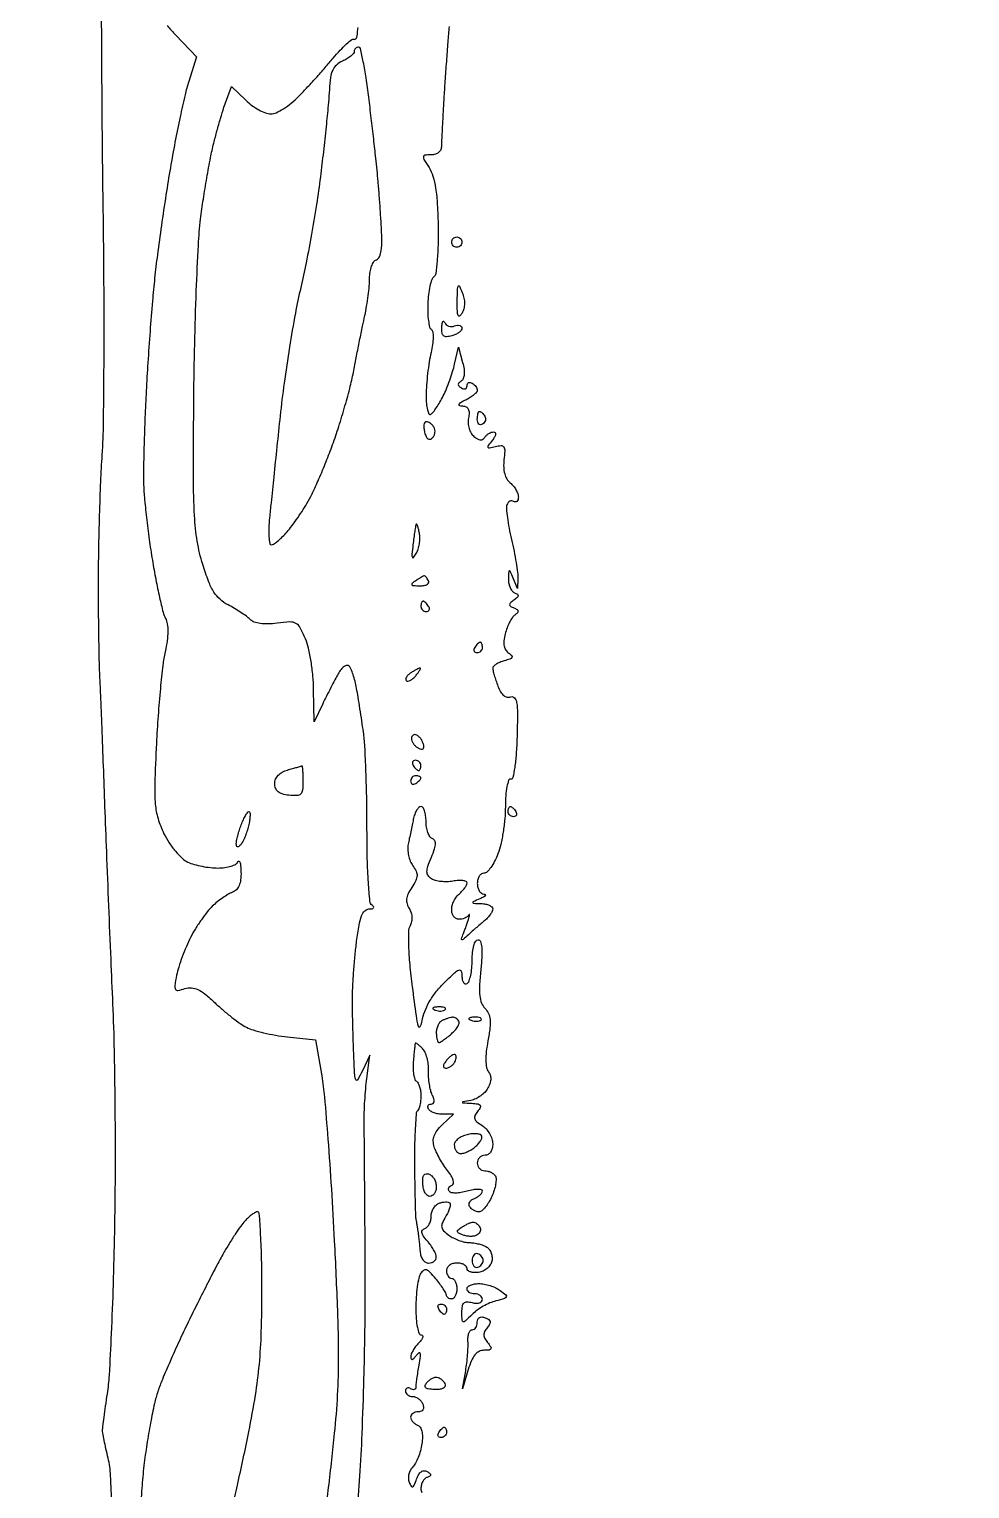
# Model space of a CAD drawing. Extents: x 0 to 102, y 0 to 135.
# Drawn here: x 66.55 to 82.06, y 43.06 to 67.13 of the extents above; entities that cross this region are included whole.
import ezdxf

# ---------------------------------------------------------------- set-up
doc = ezdxf.new("R2010")
doc.units = 0
doc.header["$MEASUREMENT"] = 0

msp = doc.modelspace()

# ---------------------------------------------------------------- linework, layer by layer
for points in [[(30.835569, 68.0607, 0.000004), (30.856286, 64.932268, 0.000002), (30.883525, 60.825814, 0.000002), (30.912326, 56.488502, 0.000002), (30.938318, 52.5789, -0.000116)], [(31.042661, 24.1956, 0.000001), (31.037549, 23.023692, 0.000001), (31.032419, 21.846099, 0.000001), (31.02793, 20.814404, 0.000005)], [(67.929798, 42.294706, 0.002332), (67.891645, 43.278357, 0.048899), (67.850346, 43.569, -0.005118), (67.814981, 43.72097, -0.0064), (67.785419, 43.862721, -0.005246), (67.763429, 43.982002, -0.048516), (67.759506, 44.0343, -0.026085), (67.763636, 44.089807, -0.001866), (67.783706, 44.243156, -0.00262), (67.809296, 44.425913, -0.001975), (67.839264, 44.6265, 0.023837), (67.87196, 44.937977, 0.002959), (67.906712, 45.618699, 0.003486), (67.937583, 46.428201, 0.002879), (67.959502, 47.2914, 0.003985), (67.970501, 48.234811, 0.002875), (67.96833, 49.287167, 0.002904), (67.954701, 50.28768, 0.006297), (67.930085, 51.0561, -0.000692), (67.898304, 51.790744, -0.000398), (67.861946, 52.675926, -0.000398), (67.826841, 53.565128, -0.000665), (67.7989, 54.3132, 0.0004), (67.77439, 54.978919, 0.000458), (67.749878, 55.614982, 0.000412), (67.728147, 56.154485, 0.002628), (67.715454, 56.4282, -0.007391), (67.70618, 56.680028, -0.001838), (67.698612, 57.09231, -0.001879), (67.693458, 57.564219, -0.001885), (67.691858, 58.0356, -0.004345), (67.696439, 58.540728, -0.002952), (67.710044, 59.115572, -0.002975), (67.729758, 59.670384, -0.005963), (67.753162, 60.1083, 0.013157), (67.774342, 60.651031, 0.002179), (67.783063, 61.697458, 0.002392), (67.782069, 62.928554, 0.002114), (67.769473, 64.2114, -0.001568), (67.75328, 65.695701, -0.000803), (67.741795, 67.557859, -0.000798)], [(68.822798, 67.192255, 0.019913), (68.967808, 67.030369), (69.310813, 66.676839), (69.180373, 66.268969, 0.019823), (69.118976, 66.047028, 0.005051), (69.037449, 65.682697, 0.00514), (68.952777, 65.264484, 0.005188), (68.876994, 64.8459, 0.00403), (68.804494, 64.398555, 0.002812), (68.72962, 63.892828, 0.002837), (68.663298, 63.407042, 0.005882), (68.618147, 63.027, 0.005345), (68.581359, 62.644138, 0.002516), (68.541607, 62.148746, 0.002492), (68.505162, 61.62938, 0.003508), (68.478218, 61.1658, 0.002908), (68.458351, 60.726806, 0.002804), (68.443319, 60.282259, 0.002772), (68.434445, 59.890529, 0.010228), (68.435274, 59.643, 0.016489), (68.448544, 59.409561, 0.005924), (68.482318, 59.078295, 0.005869), (68.527934, 58.715815, 0.006923), (68.579864, 58.374, 0.006287), (68.637005, 58.054892, 0.007898), (68.698319, 57.760827, 0.006492), (68.756661, 57.516439, 0.060156), (68.795634, 57.415204, -0.084666), (68.825851, 57.323635, -0.039871), (68.834603, 57.198991, -0.032755), (68.823074, 57.04573, -0.01941), (68.790357, 56.865304, 0.025498), (68.753032, 56.644173, 0.005505), (68.712273, 56.258223, 0.005731), (68.675084, 55.809818, 0.005448), (68.647467, 55.353051, 0.004245), (68.619927, 54.681748, 0.028969), (68.628343, 54.35062, 0.053386), (68.673783, 54.11435, 0.038561), (68.771807, 53.864411, 0.03231), (68.856361, 53.71516, 0.029705), (68.961644, 53.573585, 0.03099), (69.070931, 53.458781, 0.080304), (69.165729, 53.395611, 0.038581), (69.268217, 53.358153, 0.020058), (69.40077, 53.326673, 0.019823), (69.540232, 53.305107, 0.028453), (69.665031, 53.298, 0.034613), (69.777283, 53.30578, 0.043458), (69.878896, 53.329064, 0.049403), (69.956898, 53.363045, 0.171065), (69.992771, 53.40375, -0.37538), (70.009208, 53.41208, -0.266561), (70.024869, 53.396889, -0.049176), (70.036746, 53.332122, -0.01476), (70.042121, 53.231895, -0.034163), (70.036453, 53.103869, -0.072077), (70.011289, 53.007907, -0.095196), (69.966092, 52.940429, -0.107056), (69.90075, 52.897851, 0.043238), (69.831176, 52.864189, 0.01742), (69.742337, 52.807009, 0.017084), (69.650415, 52.738442, 0.020745), (69.569372, 52.667856, 0.035908), (69.486811, 52.577616, 0.015113), (69.388685, 52.445541, 0.014862), (69.291881, 52.297475, 0.018744), (69.211708, 52.154757, 0.017295), (69.140799, 52.004041, 0.012517), (69.071929, 51.831683, 0.01267), (69.014698, 51.664469, 0.026764), (68.980677, 51.531736, 0.010753), (68.949629, 51.357042, 0.175539), (68.96087, 51.299571, 0.312757), (69.00256, 51.28076, 0.031251), (69.114554, 51.308743, -0.091758), (69.224014, 51.322422, -0.095301), (69.329549, 51.295621, -0.062427), (69.450204, 51.2194, -0.018613), (69.613514, 51.074617, 0.013607), (69.746941, 50.95392, 0.011875), (69.892826, 50.834887, 0.012024), (70.029882, 50.733568, 0.034317), (70.13131, 50.672225, 0.046488), (70.242951, 50.627322, 0.014877), (70.415979, 50.581338, 0.014701), (70.61271, 50.541336, 0.015913), (70.806331, 50.514173), (71.271941, 50.4639), (71.372949, 49.8717, -0.019985), (71.41835, 49.521636, -0.003131), (71.475886, 48.827898, -0.003477), (71.53294, 48.008678, -0.003026), (71.581532, 47.149932, -0.00311), (71.632058, 46.008895, -0.009502), (71.646802, 45.234104, -0.013026), (71.6305, 44.607921, -0.01266), (71.581604, 43.977432, -0.002137), (71.534477, 43.53862, -0.001898), (71.481771, 43.082564, -0.001905), (71.431224, 42.672554, -0.005858)], [(71.958978, 42.629949, -0.002899), (72.00149, 43.2729, 0.007933), (72.040363, 43.966869, 0.003502), (72.070753, 44.885059, 0.003465), (72.089406, 45.858944, 0.004654), (72.091976, 46.7415, 0.000129), (72.086637, 47.543842, 0.000171), (72.081335, 48.274875, 0.000122), (72.07653, 48.887817, 0.001676), (72.073986, 49.1103, -0.012471), (72.075579, 49.26723, -0.00665), (72.084969, 49.461126, -0.006615), (72.099823, 49.659021, -0.010237), (72.118403, 49.8294), (72.167826, 50.2101), (72.045784, 49.9563, -0.015792), (71.96679, 49.804493, -0.604959), (71.936489, 49.805363, -0.101614), (71.918158, 49.876723, -0.002029), (71.901295, 50.2524, -0.00271), (71.892858, 50.490791, -0.00205), (71.886086, 50.752597, -0.002072), (71.881754, 50.998532, -0.00481), (71.881043, 51.183, -0.012071), (71.886522, 51.36612, -0.005365), (71.90216, 51.60719, -0.005307), (71.924175, 51.862168, -0.007144), (71.949847, 52.09245, -0.011702), (71.989099, 52.354439, -0.048748), (72.031567, 52.508164, -0.097224), (72.084323, 52.592164, -0.204459), (72.153577, 52.622495, 0.038476), (72.203544, 52.626821, 0.183013), (72.227928, 52.640955, 0.328631), (72.228913, 52.661263, 0.08907), (72.205253, 52.685945, -0.215234), (72.168954, 52.749651, -0.006537), (72.143801, 53.060138, -0.011156), (72.126063, 53.450111, -0.005964), (72.120653, 53.9325, 0.004541), (72.1166, 54.416968, 0.004774), (72.103739, 54.893239, 0.00458), (72.08496, 55.303831, 0.02129), (72.061885, 55.5399, 0.002218), (72.035176, 55.72351, 0.001659), (72.004174, 55.925623, 0.001676), (71.973703, 56.115804, 0.003829), (71.949139, 56.259, 0.016903), (71.923677, 56.377677, 0.019164), (71.891122, 56.489427, 0.018724), (71.856532, 56.581533, 0.092582), (71.826242, 56.627633, 0.247552), (71.790832, 56.639347, 0.111675), (71.744209, 56.620275, 0.071957), (71.692743, 56.571907, 0.04074), (71.644953, 56.500733, 0.0061), (71.592145, 56.403533, 0.002638), (71.524106, 56.272904, 0.00261), (71.453172, 56.133158, 0.00346), (71.390164, 56.0052), (71.246896, 55.7091), (71.240048, 56.240567, 0.019995), (71.228099, 56.466369, 0.016544), (71.197841, 56.705357, 0.016861), (71.155394, 56.922846, 0.042354), (71.105981, 57.076514, 0.022519), (71.019575, 57.259667, 0.145724), (70.948885, 57.331806, 0.140397), (70.848947, 57.354908, 0.020385), (70.638911, 57.335409, -0.025362), (70.486878, 57.32282, -0.042676), (70.359102, 57.329649, -0.052933), (70.258768, 57.354678, -0.109223), (70.190943, 57.397942, 0.037427), (70.13235, 57.448364, 0.012778), (70.040374, 57.512676, 0.012622), (69.934841, 57.578753, 0.01423), (69.830189, 57.636703, -0.063383), (69.696371, 57.72901, -0.069953), (69.595, 57.849197, -0.049404), (69.507145, 58.025514, -0.015704), (69.411325, 58.303324, -0.034568), (69.321114, 58.685809, -0.027201), (69.27516, 59.109163, -0.013591), (69.258183, 59.748296, -0.002013), (69.264185, 61.0389, -0.003543), (69.278341, 61.936852, -0.003771), (69.305069, 62.816029, -0.00359), (69.3392, 63.572057, -0.017408), (69.376563, 63.9999, -0.006944), (69.421284, 64.327168, -0.005434), (69.478601, 64.681073, -0.005497), (69.539159, 65.009345, -0.01337), (69.59292, 65.249586, -0.004835), (69.646248, 65.452864, -0.00451), (69.70471, 65.659866, -0.004496), (69.759959, 65.842829, -0.015268), (69.800668, 65.960608), (69.885352, 66.183345), (70.119755, 65.958772, 0.034003), (70.222619, 65.872832, 0.032472), (70.337725, 65.800168, 0.034169), (70.447802, 65.749702, 0.090636), (70.532616, 65.7342, 0.107715), (70.620201, 65.75329, 0.032019), (70.741552, 65.81852, 0.030495), (70.872132, 65.911389, 0.028686), (70.993287, 66.021247, 0.006836), (71.122092, 66.155892, 0.003686), (71.27727, 66.325092, 0.00367), (71.432875, 66.499852, 0.005763), (71.563737, 66.652528, -0.012928), (71.678063, 66.782105, -0.020655), (71.782928, 66.885987, -0.015814), (71.871567, 66.961831, -0.317494), (71.905159, 66.963892, 0.27145), (71.925872, 66.963406, 0.140875), (71.944763, 66.982343, 0.07678), (71.95884, 67.020781, 0.037212), (71.965299, 67.072861, -0.02137), (71.973366, 67.160552, -0.002381)], [(73.475525, 67.175344, 0.00275), (73.453738, 66.918119, 0.00145), (73.429369, 66.598514, 0.001443), (73.406313, 66.271157, 0.002226), (73.388457, 65.988, 0.001026), (73.374109, 65.734208, 0.001247), (73.361748, 65.496395, 0.001048), (73.352267, 65.296265, 0.008711), (73.34974, 65.20545, -0.096588), (73.337149, 65.144275, -0.11716), (73.302792, 65.097036, -0.107094), (73.248094, 65.067483, -0.070611), (73.17705, 65.0574, 0.02687), (73.076061, 65.051969, 0.338758), (73.050126, 65.027285, 0.177363), (73.059223, 64.981039, 0.008683), (73.143773, 64.846978, -0.073958), (73.208433, 64.706875, -0.033072), (73.252572, 64.508209, -0.024278), (73.280658, 64.239022, -0.009894), (73.293774, 63.871039, -0.010145), (73.292433, 63.569823, -0.015697), (73.277838, 63.310085, -0.011134), (73.254764, 63.100765, -0.207562), (73.2213, 63.045111, 0.158744), (73.187584, 62.99943, 0.025227), (73.157453, 62.890775, 0.025816), (73.134282, 62.754532, 0.020039), (73.122747, 62.604545, 0.01822), (73.122709, 62.455657, 0.025335), (73.134272, 62.322847, 0.023687), (73.153925, 62.217755, 0.198805), (73.181576, 62.179408, -0.228396), (73.205436, 62.14203, -0.033169), (73.210327, 62.049346, -0.031853), (73.20116, 61.930938, -0.02172), (73.176397, 61.798163, 0.018213), (73.146349, 61.643094, 0.010336), (73.120745, 61.453593, 0.01031), (73.102811, 61.261347, 0.016716), (73.096418, 61.097357, 0.019611), (73.101103, 60.958309, 0.041799), (73.11785, 60.852144, 0.07098), (73.14299, 60.789515, 0.423066), (73.173643, 60.781789, 0.087545), (73.211961, 60.815958, 0.017448), (73.266429, 60.890187, 0.017967), (73.32443, 60.982245, 0.015888), (73.378234, 61.08203, 0.018957), (73.430783, 61.198191, 0.011179), (73.485092, 61.340504, 0.011176), (73.533047, 61.485282, 0.018749), (73.565986, 61.609098), (73.62839, 61.8849), (73.697224, 61.634504, -0.028892), (73.720757, 61.52437, -0.056332), (73.724362, 61.434729, -0.077572), (73.708985, 61.368211, -0.160149), (73.674997, 61.327829, 0.05836), (73.638201, 61.298667, 0.204419), (73.627197, 61.271178, 0.197096), (73.639282, 61.243502, 0.054127), (73.677568, 61.213682, 0.077755), (73.713367, 61.198615, 0.155459), (73.743696, 61.200598, 0.185647), (73.763797, 61.218982, 0.116231), (73.7712, 61.2504, -0.101261), (73.77775, 61.282409, -0.177706), (73.796051, 61.301842, -0.167455), (73.823499, 61.305481, -0.088621), (73.8558, 61.2927, -0.051601), (73.888162, 61.267755, -0.048248), (73.915549, 61.236186, -0.05174), (73.934279, 61.203073, -0.10321), (73.9404, 61.173735, -0.183885), (73.928371, 61.142132, -0.037289), (73.884485, 61.099676, -0.034775), (73.822932, 61.055288, -0.026475), (73.75005, 61.015254, 0.013036), (73.664022, 60.970964, 0.14178), (73.636671, 60.943733, 0.488334), (73.644407, 60.925568, 0.054466), (73.696018, 60.917726, -0.101685), (73.755123, 60.90297, -0.168173), (73.791289, 60.867153, -0.120873), (73.8046, 60.806616, -0.041208), (73.794965, 60.716505, 0.062595), (73.789606, 60.632686, 0.056666), (73.804676, 60.547144, 0.059368), (73.837292, 60.471312, 0.088552), (73.883765, 60.416297, 0.041586), (73.943215, 60.374782, 0.11001), (73.992381, 60.359177, 0.158452), (74.032436, 60.36839, 0.119778), (74.064761, 60.400292, -0.065092), (74.092403, 60.434225, -0.051932), (74.129908, 60.462942, -0.053434), (74.171083, 60.482473, -0.084235), (74.209552, 60.489, -0.224067), (74.235033, 60.476977, -0.221441), (74.242126, 60.449572, -0.094751), (74.224673, 60.40478, -0.031616), (74.183409, 60.347429, 0.010604), (74.117516, 60.263519, 0.299688), (74.115878, 60.237198, 0.324676), (74.139021, 60.226787, 0.011667), (74.239174, 60.250077, -0.052558), (74.331704, 60.263759, -0.268438), (74.375977, 60.240555, -0.154472), (74.392401, 60.178069, -0.016683), (74.379888, 60.027395, 0.039099), (74.375281, 59.906421, 0.056538), (74.391578, 59.800778, 0.065534), (74.427934, 59.714036, 0.0878), (74.482964, 59.649088, -0.047566), (74.534326, 59.59748, -0.041314), (74.577768, 59.534707, -0.043413), (74.607567, 59.47075, -0.087533), (74.6172, 59.416148, -0.065521), (74.611536, 59.373112, -0.13784), (74.594471, 59.344362, -0.191272), (74.569197, 59.334173, -0.140614), (74.539826, 59.342434, 0.124496), (74.507673, 59.352587, 0.129776), (74.475107, 59.345987, 0.114823), (74.447116, 59.323039, 0.083614), (74.428159, 59.287376, 0.102016), (74.420468, 59.22274, 0.011844), (74.436353, 59.077038, 0.013841), (74.464464, 58.902804, 0.010895), (74.504211, 58.715799, -0.008092), (74.546114, 58.523949, -0.008653), (74.580784, 58.335078, -0.008297), (74.605052, 58.171908, -0.039615), (74.609932, 58.0779), (74.605308, 57.9087), (74.5326, 58.0779, 0.003199), (74.482925, 58.19149, 0.345187), (74.46903, 58.198855, 0.350372), (74.458747, 58.187117, 0.00324), (74.453946, 58.0638, 0.054313), (74.459534, 57.990508, 0.05779), (74.480811, 57.92174, 0.064773), (74.513702, 57.867471, 0.128472), (74.55375, 57.837591, -0.052352), (74.600942, 57.812415, -0.269597), (74.613314, 57.786765, -0.194236), (74.598392, 57.756716, -0.028764), (74.544177, 57.713882, 0.022669), (74.484282, 57.667732, 0.220728), (74.471155, 57.639446, 0.27142), (74.485473, 57.615012, 0.032603), (74.544177, 57.586982, -0.043326), (74.595227, 57.561249, -0.223321), (74.612066, 57.53543, -0.230363), (74.602684, 57.506578, -0.045879), (74.560457, 57.470143, 0.0901), (74.518227, 57.426668, 0.02953), (74.472749, 57.349425, 0.028323), (74.431392, 57.255924, 0.028485), (74.400957, 57.158522, 0.033233), (74.380417, 57.045303, 0.072745), (74.383249, 56.95743, 0.097525), (74.409188, 56.890925, 0.108437), (74.4577, 56.842117, -0.054799), (74.507163, 56.801962, -0.33685), (74.511141, 56.771438, -0.178085), (74.478722, 56.744238, -0.019534), (74.38455, 56.714431, 0.031768), (74.311668, 56.689386, 0.043323), (74.250115, 56.657254, 0.050288), (74.206998, 56.623222, 0.203261), (74.1942, 56.59304, 0.060983), (74.199069, 56.553267, 0.009872), (74.219397, 56.477878, 0.010768), (74.247136, 56.389659, 0.009284), (74.279976, 56.298207, 0.038992), (74.324904, 56.203086, 0.088122), (74.375739, 56.142117, 0.127399), (74.431447, 56.115442, 0.140807), (74.490837, 56.1206, -0.309849), (74.552158, 56.105948, -0.145625), (74.589041, 56.028831, -0.041185), (74.602537, 55.848185, -0.005292), (74.595411, 55.459563, -0.01013), (74.581481, 55.176541, -0.020166), (74.556905, 54.953542, -0.016965), (74.526245, 54.788816, -0.398456), (74.4903, 54.764513, 0.369195), (74.456629, 54.74417, 0.032374), (74.429446, 54.639987, 0.029822), (74.410165, 54.493513, 0.016507), (74.403266, 54.3132, -0.0215), (74.393548, 54.111832, -0.016093), (74.366206, 53.89139, -0.016342), (74.326911, 53.685141, -0.035397), (74.280521, 53.53065, -0.028318), (74.226406, 53.409176, -0.038024), (74.163267, 53.306592, -0.0421), (74.100543, 53.233897, -0.196147), (74.050305, 53.2134, 0.151847), (74.00839, 53.20037, 0.098303), (73.972685, 53.163697, 0.081167), (73.948598, 53.108893, 0.06311), (73.9404, 53.0442, 0.060238), (73.948277, 52.979057, 0.075778), (73.971464, 52.922956, 0.091309), (74.00579, 52.884235, 0.152978), (74.04615, 52.869054, -0.160542), (74.069498, 52.859876, -0.410092), (74.071133, 52.843497, -0.099298), (74.041607, 52.818926, -0.022562), (73.9827, 52.7904, 0.003751), (73.87148, 52.741615, 0.368608), (73.864622, 52.727185, 0.326773), (73.877888, 52.716535, 0.003386), (74.00385, 52.711746, -0.040672), (74.076727, 52.703511, -0.059017), (74.138285, 52.683675, -0.076505), (74.180194, 52.656077, -0.212033), (74.1942, 52.624535, -0.112722), (74.18536, 52.585824, -0.037421), (74.156061, 52.535099, -0.035041), (74.11405, 52.481925, -0.033342), (74.064364, 52.434185, 0.003106), (74.004554, 52.383297, 0.001672), (73.931431, 52.319867, 0.001665), (73.857332, 52.254719, 0.002617), (73.794148, 52.1982, -0.004668), (73.707231, 52.121092, -0.247303), (73.686241, 52.116145, -0.441534), (73.678783, 52.13027, -0.007946), (73.712484, 52.21935, 0.006646), (73.737047, 52.283771, 0.005055), (73.762305, 52.354974, 0.005112), (73.784635, 52.422236, 0.011913), (73.799634, 52.47315, 0.012187), (73.808851, 52.511092, 0.095053), (73.809293, 52.529197, 0.625132), (73.803715, 52.530851, 0.058002), (73.792584, 52.51545, -0.115703), (73.770358, 52.491122, -0.053132), (73.732318, 52.470638, -0.048623), (73.685727, 52.456704, -0.048401), (73.63725, 52.452, -0.131584), (73.591545, 52.46424, -0.100607), (73.552606, 52.49866, -0.088119), (73.526412, 52.550148, -0.07384), (73.5174, 52.610841, -0.067559), (73.526703, 52.679377, -0.044533), (73.554677, 52.75396, -0.044279), (73.595725, 52.82301, -0.063393), (73.6443, 52.875, 0.03072), (73.692866, 52.920621, 0.033614), (73.733923, 52.970568, 0.035772), (73.762713, 53.017598, 0.120021), (73.7712, 53.052444, 0.303297), (73.754715, 53.07712, 0.066633), (73.702859, 53.090904, 0.04836), (73.627729, 53.093166, 0.028522), (73.53855, 53.08209, -0.037242), (73.440723, 53.071666, -0.033849), (73.339211, 53.075318, -0.035534), (73.248753, 53.091282, -0.085169), (73.18665, 53.118691, -0.088832), (73.130061, 53.172775, -0.155839), (73.10978, 53.233642, -0.086129), (73.123752, 53.32056, -0.01537), (73.182216, 53.474964, 0.016322), (73.234477, 53.613782, 0.071127), (73.250627, 53.699892, 0.150122), (73.23668, 53.753478, 0.175879), (73.195716, 53.785928, -0.171189), (73.156793, 53.816189, -0.056126), (73.124162, 53.882262, -0.048253), (73.101865, 53.969527, -0.038451), (73.0944, 54.06645, 0.031917), (73.08836, 54.160974, 0.049244), (73.070022, 54.240717, 0.063321), (73.043295, 54.295918, 0.253588), (73.011412, 54.3132, 0.202035), (72.976458, 54.298475, 0.058309), (72.939902, 54.251072, 0.048517), (72.907411, 54.182672, 0.035463), (72.884512, 54.1017, 0.000215), (72.864761, 54.006366, 0.000133), (72.841608, 53.894218, 0.000133), (72.818785, 53.783368, 0.000239), (72.800121, 53.692379, 0.060879), (72.7931, 53.605051, 0.041671), (72.805484, 53.506238, 0.041851), (72.833923, 53.411496, 0.064113), (72.875218, 53.336499, -0.04458), (72.931006, 53.243908, -0.125725), (72.946124, 53.170472, -0.106524), (72.925157, 53.09145, -0.027116), (72.858229, 52.976121, 0.033693), (72.799252, 52.871344, 0.081562), (72.77456, 52.786293, 0.09987), (72.78072, 52.708769, 0.070084), (72.816391, 52.628528, -0.060709), (72.848838, 52.55906, -0.065973), (72.862474, 52.485771, -0.068202), (72.856399, 52.413603, -0.072632), (72.83108, 52.347384, 0.123126), (72.804068, 52.247922, 0.013783), (72.805816, 52.011569, 0.014743), (72.825459, 51.70719, 0.008205), (72.866393, 51.337707, 0.002693), (72.929905, 50.859837, 0.036864), (72.966616, 50.68862, 0.668603), (72.998177, 50.685223, 0.083622), (73.030268, 50.778167, -0.050877), (73.072234, 50.931426, -0.038283), (73.147578, 51.089222, -0.035542), (73.252925, 51.245528, -0.030333), (73.384697, 51.394337, -0.006243), (73.562739, 51.567987, -0.092307), (73.635606, 51.615346, -0.428344), (73.672753, 51.598884, -0.086272), (73.6866, 51.519227, 0.047018), (73.692647, 51.455062, 0.102372), (73.711451, 51.409571, 0.18002), (73.739215, 51.389809, 0.206858), (73.7712, 51.3945, 0.17067), (73.804008, 51.435143, 0.031293), (73.830949, 51.529365, 0.030444), (73.849603, 51.648705, 0.023552), (73.8558, 51.780193, -0.025055), (73.862455, 51.912922, -0.04552), (73.883081, 52.019492, -0.061203), (73.913856, 52.091396, -0.267128), (73.952452, 52.1136, -0.315626), (73.99346, 52.084849, -0.065238), (74.013584, 51.993825, -0.036957), (74.015619, 51.842088, -0.010919), (73.996498, 51.610297, 0.0129), (73.976625, 51.357153, 0.041474), (73.981751, 51.188337, 0.06482), (74.011069, 51.069929, 0.103675), (74.067844, 50.983041, -0.090726), (74.124807, 50.900568, -0.083808), (74.150911, 50.800942, -0.05333), (74.14849, 50.662772, -0.015153), (74.11541, 50.450214, 0.017535), (74.08826, 50.270115, 0.032121), (74.080793, 50.121904, 0.039405), (74.091349, 50.008292, 0.131069), (74.122483, 49.940777, -0.093313), (74.152732, 49.88627, -0.08669), (74.162133, 49.823035, -0.072936), (74.149738, 49.751241, -0.043733), (74.115656, 49.671516, -0.066969), (74.067104, 49.604241, -0.045142), (73.995922, 49.541595, -0.045044), (73.914406, 49.492571, -0.065394), (73.834835, 49.466129, 0.000974), (73.699545, 49.439806, 0.418279), (73.69484, 49.432693, 0.337499), (73.702168, 49.426371, 0.000875), (73.845009, 49.417921, -0.020624), (73.950118, 49.407526, -0.200634), (73.987762, 49.385173, -0.300459), (73.989753, 49.349138, -0.041065), (73.944328, 49.284233, 0.062158), (73.90154, 49.217267, 0.190844), (73.897989, 49.164547, 0.145018), (73.932297, 49.114175, 0.03166), (74.018569, 49.052383, -0.068904), (74.085759, 48.996266, -0.052281), (74.142608, 48.918769, -0.053097), (74.181246, 48.832789, -0.079227), (74.1942, 48.75155, -0.057181), (74.185358, 48.674488, -0.089638), (74.159009, 48.613408, -0.111919), (74.118166, 48.574448, -0.135548), (74.0673, 48.5604, 0.099038), (74.01887, 48.550712, 0.097945), (73.977677, 48.523123, 0.097945), (73.950088, 48.48193, 0.099038), (73.9404, 48.4335, 0.095012), (73.949688, 48.385062, 0.096907), (73.97621, 48.343877, 0.098834), (74.01579, 48.316306, 0.103216), (74.062307, 48.3066, -0.063189), (74.112907, 48.30018, -0.051561), (74.164122, 48.281168, -0.053375), (74.208283, 48.253164, -0.086576), (74.237723, 48.220022, -0.146007), (74.251158, 48.170239, -0.035833), (74.242769, 48.084903, -0.033661), (74.218497, 47.984379, -0.028132), (74.179764, 47.881622, -0.031331), (74.129656, 47.785223, -0.039878), (74.071296, 47.703773, -0.044465), (74.013497, 47.646538, -0.17465), (73.967041, 47.6298, -0.073511), (73.924406, 47.636102, -0.053062), (73.880062, 47.654827, -0.053176), (73.840763, 47.6824, -0.074928), (73.813131, 47.714998, -0.148943), (73.803523, 47.751428, -0.123594), (73.814795, 47.790077, -0.099723), (73.846113, 47.825177, -0.069381), (73.892738, 47.850949, 0.042796), (73.943344, 47.875516, 0.050288), (73.986148, 47.907251, 0.057668), (74.015584, 47.941009, 0.151623), (74.025, 47.971346, 0.349806), (74.007617, 47.993151, 0.059054), (73.950781, 47.999246, 0.042914), (73.869231, 47.991316, 0.024153), (73.772341, 47.968527, -0.028745), (73.672372, 47.945981, -0.039997), (73.580985, 47.938249, -0.045401), (73.509167, 47.944461, -0.213193), (73.475714, 47.967207, -0.119479), (73.466085, 47.996681, -0.129029), (73.471451, 48.026381, -0.117034), (73.49147, 48.051734, -0.087135), (73.522943, 48.068748, 0.274777), (73.54724, 48.09686, 0.117961), (73.544233, 48.148274, 0.064933), (73.511541, 48.220905, 0.027635), (73.450508, 48.308624, -0.021515), (73.383639, 48.402266, -0.016179), (73.318043, 48.51053, -0.016434), (73.262909, 48.616557, -0.035807), (73.229345, 48.701807, -0.072252), (73.214142, 48.796474, -0.09148), (73.228887, 48.883692, -0.078348), (73.276581, 48.969703, -0.039544), (73.36056, 49.061357), (73.549305, 49.2372), (73.369145, 49.2372, -0.042916), (73.29635, 49.24346, -0.044403), (73.226549, 49.262051, -0.048542), (73.16952, 49.289323, -0.119096), (73.1367, 49.3218, -0.086162), (73.123732, 49.354111, -0.165017), (73.126965, 49.381549, -0.179623), (73.145774, 49.399822, -0.104247), (73.176984, 49.4064, 0.160425), (73.210254, 49.417357, 0.20119), (73.226731, 49.445005, 0.111266), (73.222979, 49.491079, 0.036981), (73.197901, 49.55445, -0.052571), (73.171055, 49.62899, -0.022143), (73.150252, 49.733564, -0.021615), (73.137714, 49.848273, -0.02632), (73.136308, 49.9563, 0.040289), (73.131993, 50.061671, 0.036735), (73.110927, 50.168385, 0.038746), (73.077537, 50.26107, 0.089417), (73.035783, 50.321893, 0.015422), (72.992693, 50.362848, 0.028638), (72.954959, 50.392859, 0.033427), (72.926003, 50.410525, 0.459554), (72.915926, 50.406493, 0.053789), (72.91147, 50.38668, 0.00178), (72.902566, 50.306201, 0.003372), (72.893025, 50.210996, 0.002339), (72.88347, 50.103258, 0.026327), (72.880073, 49.994183, 0.034313), (72.889058, 49.894732, 0.036634), (72.907579, 49.816318, 0.179917), (72.935045, 49.781016, -0.13517), (72.963809, 49.750047, -0.044076), (72.987841, 49.691866, -0.040189), (73.004285, 49.619445, -0.03575), (73.0098, 49.542407, -0.026407), (73.005691, 49.464656, -0.028908), (72.993402, 49.390122, -0.030094), (72.975531, 49.328292, -0.111421), (72.953977, 49.294177, 0.179226), (72.931849, 49.246019, 0.004935), (72.916364, 49.012282, 0.009582), (72.906002, 48.733288, 0.006358), (72.904322, 48.412927, 0.00177), (72.907873, 48.090531, 0.002546), (72.913481, 47.805118, 0.001347), (72.92011, 47.563546, 0.040209), (72.926839, 47.5029, -0.004586), (72.934426, 47.461606, -0.001922), (72.943917, 47.405874, -0.001901), (72.953614, 47.346178, -0.00247), (72.962022, 47.2914, -0.00753), (72.970265, 47.229457, -0.003159), (72.979576, 47.145862, -0.003125), (72.988412, 47.056317, -0.004057), (72.995329, 46.97415, 0.062401), (73.01028, 46.900592, 0.078573), (73.042455, 46.839087, 0.093129), (73.086673, 46.7982, 0.141061), (73.1367, 46.7838, 0.07654), (73.185181, 46.791265, 0.089584), (73.226323, 46.812907, 0.100757), (73.253827, 46.8451, 0.127224), (73.2636, 46.882889, 0.098358), (73.253813, 46.932159, 0.028871), (73.22011, 47.001947, 0.027782), (73.172213, 47.077808, 0.026602), (73.11555, 47.149049, -0.023397), (73.049353, 47.23119, -0.107194), (73.024639, 47.286834, -0.22542), (73.034085, 47.325596, -0.138845), (73.07325, 47.35311, 0.121008), (73.113707, 47.379462, 0.067584), (73.147936, 47.427646, 0.061134), (73.17112, 47.489131, 0.059687), (73.179, 47.554905, -0.072688), (73.188755, 47.621652, -0.064002), (73.217349, 47.686015, -0.066864), (73.259632, 47.738364, -0.09817), (73.309549, 47.769807, -0.038232), (73.36279, 47.785693, -0.04545), (73.414824, 47.792111, -0.051463), (73.458416, 47.789013, -0.154105), (73.48461, 47.77539, -0.228703), (73.494688, 47.746508, -0.043361), (73.483262, 47.690316, -0.038506), (73.457012, 47.621467, -0.026865), (73.417512, 47.548286, 0.031781), (73.362119, 47.443203, 0.149282), (73.35369, 47.376237, 0.156015), (73.384243, 47.31765, 0.035666), (73.47012, 47.243948, 0.042306), (73.545741, 47.19723, 0.030031), (73.637265, 47.157583, 0.030482), (73.729926, 47.130154, 0.054909), (73.80852, 47.120905, -0.03477), (73.883564, 47.115118, -0.025877), (73.965044, 47.098754, -0.026387), (74.040615, 47.075152, -0.052393), (74.096774, 47.047317, -0.09901), (74.138137, 47.007828, -0.066076), (74.168427, 46.949536, -0.063022), (74.183589, 46.882173, -0.071115), (74.18051, 46.815963, -0.100198), (74.154745, 46.75296, -0.070208), (74.103571, 46.69556, -0.066907), (74.035599, 46.652098, -0.073521), (73.960686, 46.629866, -0.045211), (73.888129, 46.626137, -0.071147), (73.826861, 46.637353, -0.099639), (73.785872, 46.660917, -0.215871), (73.7712, 46.693316, 0.180647), (73.758301, 46.727852, 0.091463), (73.721497, 46.75722, 0.071429), (73.66674, 46.777113, 0.051508), (73.602, 46.7838, 0.072314), (73.536908, 46.774336, 0.08892), (73.48215, 46.746787, 0.10214), (73.445761, 46.705609, 0.130775), (73.4328, 46.6569, 0.064853), (73.439119, 46.608386, 0.082425), (73.457651, 46.567277, 0.098894), (73.485137, 46.539777, 0.148195), (73.5174, 46.53, -0.191087), (73.549707, 46.517185, -0.088204), (73.577149, 46.480297, -0.068025), (73.595766, 46.425554, -0.048028), (73.602, 46.3608, -0.048028), (73.595766, 46.296046, -0.068025), (73.577149, 46.241302, -0.088204), (73.549707, 46.204415, -0.191087), (73.5174, 46.1916, -0.072875), (73.484861, 46.196368, -0.08442), (73.456824, 46.210238, -0.095707), (73.437547, 46.230844, -0.129958), (73.429985, 46.25505, 0.118319), (73.419677, 46.290916, 0.014784), (73.377395, 46.360662, 0.016738), (73.321078, 46.441581, 0.013155), (73.254907, 46.525482, 0.017451), (73.159523, 46.63228, 0.120633), (73.100713, 46.669709, 0.248192), (73.053049, 46.662023, 0.090315), (73.005217, 46.610082, 0.089326), (72.97508, 46.535904, 0.017417), (72.950154, 46.393181, 0.017993), (72.932676, 46.222565, 0.015798), (72.926495, 46.04355, 0.017257), (72.932124, 45.865474, 0.033114), (72.950968, 45.723883, 0.039125), (72.979051, 45.625001, 0.313686), (73.015843, 45.5994, -0.262054), (73.037608, 45.587151, -0.216722), (73.040807, 45.560348, -0.08714), (73.018449, 45.517599, -0.032428), (72.973543, 45.466457, 0.034137), (72.922764, 45.408227, 0.033503), (72.880033, 45.343277, 0.035421), (72.850548, 45.281313, 0.096877), (72.841895, 45.233807, 0.118522), (72.849523, 45.203802, 0.357716), (72.867609, 45.19618, 0.138416), (72.896055, 45.214145, 0.028331), (72.933618, 45.261, -0.060015), (72.973791, 45.305085, -0.555995), (72.993838, 45.298818, -0.098482), (72.996916, 45.244537, -0.007924), (72.974623, 45.102375, 0.004234), (72.9557, 44.987265, 0.004926), (72.939718, 44.877511, 0.004397), (72.927935, 44.784458, 0.0293), (72.9252, 44.737832, -0.129474), (72.918399, 44.712008, -0.189654), (72.900349, 44.697385, -0.145551), (72.872975, 44.69692, -0.070488), (72.8406, 44.7111, 0.082592), (72.808274, 44.724341, 0.161196), (72.780851, 44.721709, 0.182303), (72.762623, 44.703821, 0.108972), (72.756, 44.673793, 0.130616), (72.76508, 44.639626, 0.100652), (72.790618, 44.610518, 0.088446), (72.82882, 44.59094, 0.074425), (72.873849, 44.5842, -0.096313), (72.92254, 44.574733, -0.06686), (72.971384, 44.546923, -0.064359), (73.01297, 44.505812, -0.074185), (73.040394, 44.4573, -0.075244), (73.05182, 44.405274, -0.151899), (73.042124, 44.364863, -0.166113), (73.012157, 44.339385, -0.094119), (72.964845, 44.3304, 0.068489), (72.917356, 44.323864, 0.084885), (72.877097, 44.304769, 0.099838), (72.850177, 44.276419, 0.141051), (72.8406, 44.243145, 0.111875), (72.848883, 44.206588, 0.066082), (72.873433, 44.168922, 0.060971), (72.909635, 44.135905, 0.062886), (72.952371, 44.112999, -0.155545), (72.997591, 44.076803, -0.090059), (73.025444, 44.012279, -0.063259), (73.034838, 43.92008, -0.030238), (73.024678, 43.801218, -0.030421), (73.001401, 43.690131, -0.027447), (72.964197, 43.578705, -0.028481), (72.919621, 43.482547, -0.073726), (72.874201, 43.421316, 0.077571), (72.835704, 43.368578, 0.061764), (72.811358, 43.302368, 0.062687), (72.804167, 43.233323, 0.086459), (72.816155, 43.172276, 0.03147), (72.847382, 43.104067, 0.384157), (72.87223, 43.095137, 0.197061), (72.89821, 43.120719, 0.012416), (72.938745, 43.222459, -0.045818), (72.974554, 43.297374, -0.101528), (73.017043, 43.343924, -0.148829), (73.063323, 43.359938, -0.148888), (73.110668, 43.347446, -0.028074), (73.158796, 43.313829, -0.22824), (73.170309, 43.290366, -0.281701), (73.158161, 43.270182, -0.039539), (73.111383, 43.250361, 0.118818), (73.072531, 43.226096, 0.069219), (73.03964, 43.181714, 0.062926), (73.017377, 43.124967, 0.062125), (73.0098, 43.064217, 0.102405), (73.022532, 43.002703, 0.075798)], [(69.892461, 42.736696, 0.002943), (69.982227, 43.121223, 0.003001), (70.079609, 43.561976, 0.003027), (70.171411, 44.002629, 0.009917), (70.2808, 44.605449, 0.017005), (70.344827, 45.112268, 0.015742), (70.377128, 45.648377, 0.007174), (70.3872, 46.350279, 0.005237), (70.382061, 46.840898, 0.008716), (70.3662, 47.253941, 0.003023), (70.344591, 47.602818, 0.394461), (70.315712, 47.6298, 0.129739), (70.27935, 47.620203, 0.028441), (70.224537, 47.584842, 0.027792), (70.163989, 47.535338, 0.023575), (70.105716, 47.476751, 0.028818), (70.038371, 47.39312, 0.008628), (69.945526, 47.258297, 0.00862), (69.846337, 47.103063, 0.009236), (69.754887, 46.948001, 0.00766), (69.648487, 46.752805, 0.002439), (69.495951, 46.459001, 0.002434), (69.329171, 46.129959, 0.002711), (69.171556, 45.8109, 0.005267), (69.02005, 45.491471, 0.004907), (68.871614, 45.161331, 0.004895), (68.745465, 44.865379, 0.016563), (68.671469, 44.6688, 0.027304), (68.615054, 44.466764, 0.008059), (68.550679, 44.15176, 0.008064), (68.489619, 43.794635, 0.008598), (68.441529, 43.443263, 0.012595), (68.406551, 43.070802, 0.009437), (68.386135, 42.65929, 0.009582)]]:
    msp.add_lwpolyline(points, format="xyb")
for points in [[(71.980914, 66.834, 0.099192), (71.953851, 66.828578, 0.097981), (71.930831, 66.813138, 0.097908), (71.915413, 66.790084, 0.098885), (71.91, 66.76298, -0.183088), (71.897431, 66.729805, -0.040017), (71.852656, 66.686694, -0.03668), (71.789527, 66.642274, -0.028082), (71.714786, 66.603014, 0.074018), (71.616504, 66.539282, 0.104999), (71.554598, 66.455875, 0.073316), (71.518624, 66.332128, 0.021207), (71.499874, 66.133509, -0.01018), (71.484768, 65.924294, -0.002307), (71.450274, 65.569983, -0.002388), (71.406641, 65.161596, -0.002318), (71.358688, 64.749525, -0.008157), (71.297021, 64.301559, -0.005219), (71.211485, 63.783239, -0.005244), (71.117028, 63.277032, -0.009754), (71.028172, 62.869106, 0.012817), (70.938671, 62.445769, 0.005769), (70.841915, 61.886064, 0.005707), (70.753243, 61.292225, 0.007746), (70.687636, 60.754106, 0.000306), (70.634143, 60.247564, 0.000322), (70.582157, 59.749295, 0.000308), (70.53784, 59.319284, 0.001446), (70.513226, 59.07195, 0.014812), (70.501854, 58.901655, 0.024834), (70.503661, 58.758269, 0.02243), (70.515328, 58.649766, 0.370373), (70.540914, 58.6278, 0.144978), (70.578271, 58.638865, 0.023231), (70.640784, 58.683715, 0.024041), (70.711406, 58.745266, 0.019026), (70.781768, 58.81815, 0.018935), (70.859627, 58.912125, 0.008674), (70.95429, 59.040155, 0.008576), (71.049413, 59.17855, 0.011713), (71.129985, 59.30661, 0.024488), (71.214753, 59.465838, 0.007405), (71.327816, 59.71537, 0.007399), (71.446465, 59.9993, 0.007987), (71.553556, 60.27951, 0.010476), (71.655176, 60.57801, 0.007375), (71.757416, 60.917614, 0.007446), (71.845634, 61.245559, 0.015477), (71.902641, 61.5042, -0.001804), (71.948028, 61.740711, -0.001417), (71.998878, 61.996764, -0.001433), (72.047515, 62.234573, -0.003529), (72.084956, 62.408813, 0.013103), (72.115154, 62.563732, 0.009753), (72.14064, 62.736083, 0.009873), (72.158302, 62.899664, 0.021956), (72.1638, 63.024818, -0.039942), (72.172054, 63.127973, -0.048197), (72.196655, 63.221963, -0.055365), (72.232691, 63.294163, -0.159029), (72.275647, 63.32903, 0.204827), (72.326176, 63.378073, 0.063752), (72.354886, 63.482241, 0.038467), (72.365547, 63.646784, 0.011598), (72.356673, 63.897425, 0.002607), (72.342042, 64.126442, 0.001911), (72.323514, 64.380372, 0.00193), (72.304125, 64.620668, 0.004284), (72.287073, 64.8036, 0.002266), (72.265742, 65.003988, 0.000647), (72.230829, 65.314769, 0.000651), (72.190513, 65.66543, 0.000691), (72.15006, 66.00915, 0.007946), (72.107292, 66.325388, 0.012987), (72.059853, 66.5917, 0.006614), (72.012265, 66.809109, 0.348705)], [(73.602, 63.7038, -0.099038), (73.634287, 63.697341, -0.097945), (73.661749, 63.678949, -0.097945), (73.680141, 63.651487, -0.099038), (73.6866, 63.6192, -0.099038), (73.680141, 63.586913, -0.097945), (73.661749, 63.559451, -0.097945), (73.634287, 63.541059, -0.099038), (73.602, 63.5346, -0.099038), (73.569713, 63.541059, -0.097945), (73.542251, 63.559451, -0.097945), (73.523859, 63.586913, -0.099038), (73.5174, 63.6192, -0.099038), (73.523859, 63.651487, -0.097945), (73.542251, 63.678949, -0.097945), (73.569713, 63.697341, -0.099038)], [(73.691994, 62.786895, -0.044223), (73.719857, 62.694458, -0.053204), (73.728739, 62.60417, -0.057782), (73.718365, 62.520725, -0.072426), (73.689204, 62.448495, -0.08977), (73.650992, 62.403801, -0.506083), (73.625308, 62.410432, -0.089081), (73.611411, 62.477789, -0.008502), (73.609935, 62.6463, -0.003692), (73.613075, 62.847195, -0.127002), (73.62588, 62.892466, -0.60257), (73.646158, 62.891611, -0.015726)], [(73.402645, 62.291503, 0.117756), (73.427639, 62.256551, 0.098459), (73.467334, 62.233862, 0.090662), (73.515679, 62.226942, 0.08212), (73.565166, 62.237104, -0.060243), (73.611647, 62.248778, -0.106115), (73.650929, 62.245403, -0.150114), (73.676726, 62.227936, -0.171049), (73.6866, 62.199918, -0.167833), (73.674404, 62.164609, -0.064564), (73.636898, 62.127748, -0.054461), (73.582144, 62.095005, -0.043617), (73.5174, 62.071887, -0.049047), (73.433463, 62.058534, -0.193457), (73.384789, 62.074797, -0.183935), (73.359425, 62.120965, -0.043815), (73.354879, 62.21007, -0.021112), (73.359979, 62.274647, -0.102723), (73.371665, 62.309243, -0.447443), (73.386626, 62.312258, -0.136294)], [(73.097327, 60.6582, 0.26492), (73.073547, 60.644649, 0.097147), (73.060125, 60.606855, 0.064051), (73.059018, 60.550398, 0.036884), (73.071349, 60.483409, 0.038927), (73.096093, 60.412008, 0.13539), (73.126535, 60.374405, 0.231639), (73.161479, 60.368556, 0.12464), (73.199878, 60.391438, 0.084332), (73.227243, 60.430003, 0.075473), (73.241672, 60.476946, 0.077535), (73.241326, 60.524849, 0.098213), (73.225856, 60.566229, 0.051065), (73.198797, 60.60141, 0.048047), (73.164653, 60.631183, 0.0516), (73.128912, 60.651552, 0.104094)], [(73.977707, 60.8274, -0.145859), (73.995338, 60.822145, -0.040575), (74.018353, 60.804266, -0.037297), (74.042312, 60.778788, -0.031646), (74.063687, 60.748646, -0.108373), (74.075667, 60.714527, -0.099685), (74.072806, 60.677416, -0.095498), (74.055506, 60.643025, -0.090427), (74.02638, 60.616753, -0.136093), (73.993728, 60.607256, -0.190788), (73.965657, 60.617967, -0.140899), (73.946712, 60.648917, -0.067432), (73.9404, 60.695507, -0.026751), (73.943106, 60.746046, -0.042195), (73.951359, 60.788656, -0.051652), (73.963314, 60.818687, -0.279105)], [(72.984586, 58.820583, 0.012212), (72.969418, 58.889886, 0.02817), (72.953857, 58.940874, 0.059134), (72.940482, 58.96716, 0.601459), (72.931011, 58.9662, 0.055041), (72.922734, 58.937069, 0.003504), (72.908589, 58.849346, 0.005106), (72.893501, 58.7443, 0.003774), (72.878875, 58.6278, 0.006116), (72.862329, 58.47097, 0.111819), (72.868786, 58.42152, 0.586184), (72.888781, 58.418338, 0.034193), (72.93245, 58.482183, 0.059174), (72.963717, 58.553475, 0.035576), (72.984263, 58.643662, 0.035208), (72.99203, 58.737615, 0.050828)], [(73.068257, 58.118905, 0.108483), (73.057561, 58.115641, 0.003766), (73.019569, 58.093899, 0.006873), (72.974995, 58.067116, 0.004732), (72.9252, 58.0356, 0.025105), (72.864545, 57.991936, 0.418214), (72.862203, 57.969597, 0.210879), (72.890528, 57.955303, 0.011265), (72.993643, 57.952295, 0.040942), (73.065681, 57.957723, 0.092833), (73.116953, 57.975986, 0.175006), (73.139973, 58.003484, 0.229941), (73.1367, 58.0356, 0.013548), (73.115494, 58.067921, 0.020005), (73.095027, 58.094968, 0.015841), (73.077039, 58.1155, 0.228789)], [(73.047107, 57.6972, 0.210953), (73.032841, 57.690901, 0.081139), (73.020759, 57.672349, 0.061769), (73.012536, 57.644989, 0.042167), (73.0098, 57.6126, 0.105053), (73.016658, 57.58032, 0.099167), (73.036118, 57.552851, 0.09642), (73.065193, 57.53444, 0.093332), (73.099393, 57.528, 0.108972), (73.129421, 57.534623, 0.182303), (73.147309, 57.552851, 0.161196), (73.149941, 57.580274, 0.082592), (73.1367, 57.6126, 0.029505), (73.113943, 57.644983, 0.035638), (73.088814, 57.672349, 0.038439), (73.064935, 57.691655, 0.151918)], [(73.987693, 57.0204, 0.151918), (73.969865, 57.014855, 0.038439), (73.945986, 56.995549, 0.035638), (73.920857, 56.968183, 0.029505), (73.8981, 56.9358, 0.082592), (73.884859, 56.903474, 0.161196), (73.887491, 56.876051, 0.182303), (73.905379, 56.857823, 0.108972), (73.935407, 56.8512, 0.093332), (73.969607, 56.85764, 0.09642), (73.998682, 56.876051, 0.099167), (74.018142, 56.90352, 0.105053), (74.025, 56.9358, 0.042167), (74.022264, 56.968189, 0.061769), (74.014041, 56.995549, 0.081139), (74.001959, 57.014101, 0.210953)], [(72.999009, 56.596105, 0.097989), (72.980351, 56.591609, 0.01054), (72.940199, 56.57207, 0.012634), (72.893011, 56.546339, 0.009856), (72.84305, 56.516104, 0.044429), (72.79895, 56.48239, 0.073916), (72.769535, 56.446142, 0.108439), (72.758715, 56.413285, 0.225585), (72.767544, 56.388456, 0.234162), (72.794284, 56.379435, 0.085026), (72.833547, 56.391766, 0.06172), (72.878945, 56.422641, 0.039407), (72.923503, 56.468456, 0.013159), (72.962365, 56.517872, 0.026491), (72.989826, 56.559142, 0.036148), (73.004398, 56.588413, 0.546793)], [(72.909099, 55.4976, 0.136183), (72.88034, 55.489619, 0.144673), (72.8606, 55.468089, 0.118903), (72.853388, 55.435531, 0.075908), (72.859988, 55.397137, 0.068669), (72.880203, 55.35622, 0.047422), (72.913166, 55.316343, 0.047417), (72.953057, 55.283387, 0.068602), (72.993995, 55.263168, 0.108271), (73.03142, 55.259184, 0.257062), (73.05359, 55.274774, 0.161356), (73.058339, 55.309809, 0.045328), (73.043106, 55.363631, 0.049992), (73.017314, 55.414875, 0.054888), (72.982535, 55.458247, 0.062067), (72.944481, 55.487859, 0.13514)], [(71.04285, 54.981567, -0.494155), (71.051297, 54.976521, -0.007572), (71.057787, 54.911318, -0.013362), (71.062486, 54.829478, -0.007656), (71.064, 54.730581, -0.024843), (71.05663, 54.582353, -0.173213), (71.026065, 54.517826, -0.194761), (70.963688, 54.491403, -0.032648), (70.83135, 54.497931, -0.04201), (70.724025, 54.519522, -0.10232), (70.653025, 54.557068, -0.130069), (70.612816, 54.613183, -0.091016), (70.5987, 54.690086, -0.097569), (70.613136, 54.763361, -0.092053), (70.654421, 54.827399, -0.080735), (70.721301, 54.878608, -0.055315), (70.8102, 54.914303, 0.00104), (70.892769, 54.937456, 0.001496), (70.965785, 54.95833, 0.000787), (71.027557, 54.976295, 0.023707)], [(72.920207, 55.0746, 0.108972), (72.890179, 55.067977, 0.182303), (72.872291, 55.049749, 0.161196), (72.869659, 55.022326, 0.082592), (72.8829, 54.99, 0.029505), (72.905657, 54.957617, 0.035638), (72.930786, 54.930251, 0.038439), (72.954665, 54.910945, 0.151918), (72.972493, 54.9054, 0.210953), (72.986759, 54.911699, 0.081139), (72.998841, 54.930251, 0.061769), (73.007064, 54.957611, 0.042167), (73.0098, 54.99, 0.105053), (73.002942, 55.02228, 0.099167), (72.983482, 55.049749, 0.09642), (72.954407, 55.06816, 0.093332)], [(72.9252, 54.8208, 0.105053), (72.89292, 54.813942, 0.099167), (72.865451, 54.794482, 0.09642), (72.84704, 54.765407, 0.093332), (72.8406, 54.731207, 0.108972), (72.847223, 54.701179, 0.182303), (72.865451, 54.683291, 0.161196), (72.892874, 54.680659, 0.082592), (72.9252, 54.6939, 0.029505), (72.957583, 54.716657, 0.035638), (72.984949, 54.741786, 0.038439), (73.004255, 54.765665, 0.151918), (73.0098, 54.783493, 0.210953), (73.003501, 54.797759, 0.081139), (72.984949, 54.809841, 0.061769), (72.957589, 54.818064, 0.042167)], [(70.175218, 54.2286, -0.386004), (70.189971, 54.215216, -0.033812), (70.191602, 54.160259, -0.030727), (70.184116, 54.085168, -0.01767), (70.166389, 53.99595, -0.019885), (70.139981, 53.900988, -0.019645), (70.10602, 53.808032, -0.019953), (70.069909, 53.729185, -0.068258), (70.037877, 53.68293, -0.04601), (70.006809, 53.65474, -0.216833), (69.983876, 53.649663, -0.279462), (69.968968, 53.663669, -0.067993), (69.9642, 53.698573, -0.051305), (69.969439, 53.749492, -0.013171), (69.988436, 53.830127, -0.013271), (70.015123, 53.921468, -0.013131), (70.046706, 54.011593, -0.017328), (70.081659, 54.094734, -0.025515), (70.11849, 54.164854, -0.023288), (70.152888, 54.217215, -0.240216)], [(74.485307, 54.3132, -0.151918), (74.503135, 54.307655, -0.038439), (74.527014, 54.288349, -0.035638), (74.552143, 54.260983, -0.029505), (74.5749, 54.2286, -0.082592), (74.588141, 54.196274, -0.161196), (74.585509, 54.168851, -0.182303), (74.567621, 54.150623, -0.108972), (74.537593, 54.144, -0.093332), (74.503393, 54.15044, -0.09642), (74.474318, 54.168851, -0.099167), (74.454858, 54.19632, -0.105053), (74.448, 54.2286, -0.042167), (74.450736, 54.260989, -0.061769), (74.458959, 54.288349, -0.081139), (74.471041, 54.306901, -0.210953)], [(73.29885, 51.007121, 0.018894), (73.235711, 51.002126, 0.168741), (73.211028, 50.99017, 0.470617), (73.212487, 50.974752, 0.054073), (73.247737, 50.956009, 0.051402), (73.294003, 50.942808, 0.05415), (73.341172, 50.939642, 0.060344), (73.382229, 50.946339, 0.126455), (73.409887, 50.962687, 0.296942), (73.413797, 50.981203, 0.208169), (73.398354, 50.996824, 0.077125), (73.357747, 51.006191, 0.028489)], [(73.533557, 50.837921, 0.033606), (73.503991, 50.832512, 0.010953), (73.461208, 50.820669, 0.010861), (73.414125, 50.805397, 0.012035), (73.36935, 50.788571, 0.113869), (73.328884, 50.760271, 0.064373), (73.294664, 50.710803, 0.059088), (73.271477, 50.648933, 0.060204), (73.2636, 50.58375, 0.024068), (73.266593, 50.52161, 0.038353), (73.275742, 50.469232, 0.045013), (73.288941, 50.431865, 0.293322), (73.304933, 50.4216, 0.138701), (73.329188, 50.42846, 0.012393), (73.382838, 50.46331, 0.015401), (73.445568, 50.509207, 0.011411), (73.512099, 50.563591, 0.034945), (73.572448, 50.623049, 0.049207), (73.6166, 50.68429, 0.060127), (73.639901, 50.738465, 0.213053), (73.634973, 50.775091, 0.059602), (73.614195, 50.801176, 0.056169), (73.587462, 50.82222, 0.060433), (73.559092, 50.835366, 0.107151)], [(73.89105, 50.837921, 0.018894), (73.827911, 50.832926, 0.168741), (73.803228, 50.82097, 0.470617), (73.804687, 50.805552, 0.054073), (73.839937, 50.786809, 0.051402), (73.886203, 50.773608, 0.05415), (73.933372, 50.770442, 0.060344), (73.974429, 50.777139, 0.126455), (74.002088, 50.793487, 0.296942), (74.005997, 50.812003, 0.208169), (73.990554, 50.827624, 0.077125), (73.949947, 50.836991, 0.028489)], [(73.580227, 50.217773, 0.274667), (73.557777, 50.223488, 0.066988), (73.521448, 50.207239, 0.05004), (73.478311, 50.174146, 0.030935), (73.434497, 50.127544, 0.030483), (73.39461, 50.073043, 0.110288), (73.379913, 50.032921, 0.256649), (73.389281, 50.008839, 0.176123), (73.417448, 49.9986, 0.085443), (73.455985, 50.005234, 0.053409), (73.497368, 50.025105, 0.051744), (73.535177, 50.054314, 0.0641), (73.563179, 50.088829, 0.04739), (73.581648, 50.126214, 0.058241), (73.591189, 50.163925, 0.069134), (73.590976, 50.19635, 0.161573)], [(74.012687, 48.877758, 0.21689), (73.986428, 48.902713, 0.059837), (73.929381, 48.915066, 0.048872), (73.85438, 48.91477, 0.034415), (73.7712, 48.900455, 0.048821), (73.69029, 48.872126, 0.059022), (73.621828, 48.829939, 0.069641), (73.575209, 48.781043, 0.156897), (73.5597, 48.732836, 0.06808), (73.566027, 48.686584, 0.066939), (73.584551, 48.643443, 0.072528), (73.611961, 48.609828, 0.113218), (73.6443, 48.591464, 0.12621), (73.687503, 48.58974, 0.039426), (73.750134, 48.608431, 0.036565), (73.81951, 48.641255, 0.033158), (73.885787, 48.684802, 0.03695), (73.943635, 48.73569, 0.048466), (73.98778, 48.790436, 0.057291), (74.013256, 48.840927, 0.186239)], [(73.146038, 48.24901, -0.104893), (73.190998, 48.219847, -0.066651), (73.229066, 48.170106, -0.062593), (73.254823, 48.108345, -0.067625), (73.2636, 48.043749, -0.064211), (73.255705, 47.982525, -0.082003), (73.232536, 47.930661, -0.098749), (73.198178, 47.895975, -0.149568), (73.15785, 47.88366, -0.180662), (73.116554, 47.899111, -0.083986), (73.079694, 47.94398, -0.066625), (73.052619, 48.010398, -0.049172), (73.040288, 48.088921, -0.032921), (73.041054, 48.180985, -0.128102), (73.05931, 48.234465, -0.224123), (73.094408, 48.255794, -0.118428)], [(73.871957, 47.459305, -0.110161), (73.897876, 47.454124, -0.052374), (73.92754, 47.437085, -0.048319), (73.956134, 47.411875, -0.04956), (73.979087, 47.381846, -0.113563), (73.990742, 47.347532, -0.100284), (73.987016, 47.309881, -0.093967), (73.968417, 47.274667, -0.086192), (73.937729, 47.247449, -0.091304), (73.893013, 47.23003, -0.045978), (73.832541, 47.224116, -0.043579), (73.766916, 47.229478, -0.049488), (73.70607, 47.246154, -0.021887), (73.629975, 47.279243, -0.252439), (73.61162, 47.304828, -0.265833), (73.623364, 47.333247, -0.023843), (73.688971, 47.379256, -0.018442), (73.740936, 47.409496, -0.019446), (73.794091, 47.435256, -0.019496), (73.841441, 47.453806, -0.07822)], [(73.946745, 46.936785, 0.159683), (73.912188, 46.93696, 0.143818), (73.882515, 46.916776, 0.107546), (73.862539, 46.877793, 0.064908), (73.8558, 46.8261, 0.064908), (73.862539, 46.774407, 0.107546), (73.882515, 46.735424, 0.143818), (73.912188, 46.71524, 0.159683), (73.946745, 46.715415, 0.073624), (73.981508, 46.733018, 0.066918), (74.010975, 46.760434, 0.070382), (74.030887, 46.79311, 0.102038), (74.03769, 46.8261, 0.102038), (74.030887, 46.85909, 0.070382), (74.010975, 46.891766, 0.066918), (73.981508, 46.919182, 0.073624)], [(73.96653, 46.4454, -0.048085), (74.052731, 46.437091, -0.030557), (74.150431, 46.411802, -0.03058), (74.24417, 46.374847, -0.048715), (74.318282, 46.331022, -0.01737), (74.410214, 46.258769, -0.326039), (74.418448, 46.225067, -0.227445), (74.388296, 46.197932, -0.009899), (74.247699, 46.15967, 0.041987), (74.148615, 46.12575, 0.025803), (74.038308, 46.070362, 0.025783), (73.934104, 46.003791, 0.04136), (73.853648, 45.935648, -0.006019), (73.739787, 45.824496, -0.249126), (73.70775, 45.815525, -0.341923), (73.68913, 45.837786, -0.009413), (73.6866, 45.97218, -0.036036), (73.693972, 46.074337, -0.169429), (73.720731, 46.125767, -0.201856), (73.770401, 46.144294, -0.05366), (73.8558, 46.131513, 0.049804), (73.921328, 46.12119, 0.086529), (73.975875, 46.12754, 0.126717), (74.011567, 46.148965, 0.197013), (74.025, 46.181733, 0.133328), (74.01522, 46.217757, 0.100509), (73.987723, 46.24845, 0.087528), (73.946592, 46.269102, 0.072803), (73.8981, 46.2762, -0.064853), (73.849586, 46.282519, -0.082425), (73.808477, 46.301051, -0.098894), (73.780977, 46.328537, -0.148195), (73.7712, 46.3608, -0.213821), (73.785701, 46.393159, -0.08004), (73.828578, 46.420549, -0.060889), (73.891745, 46.439199, -0.04139)], [(73.343207, 46.107, -0.093332), (73.377407, 46.10056, -0.09642), (73.406482, 46.082149, -0.099167), (73.425942, 46.05468, -0.105053), (73.4328, 46.0224, -0.042167), (73.430064, 45.990011, -0.061769), (73.421841, 45.962651, -0.081139), (73.409759, 45.944099, -0.210953), (73.395493, 45.9378, -0.151918), (73.377665, 45.943345, -0.038439), (73.353786, 45.962651, -0.035638), (73.328657, 45.990017, -0.029505), (73.3059, 46.0224, -0.082592), (73.292659, 46.054726, -0.161196), (73.295291, 46.082149, -0.182303), (73.313179, 46.100377, -0.108972)], [(74.069459, 45.882965, -0.053479), (74.128328, 45.85282, -0.20302), (74.150835, 45.819211, -0.180973), (74.143631, 45.776883, -0.041542), (74.1014, 45.71642, 0.057562), (74.060306, 45.653385, 0.124724), (74.048076, 45.597263, 0.11747), (74.063805, 45.539867, 0.047882), (74.1096, 45.4725, -0.024907), (74.161384, 45.403371, -0.263452), (74.164027, 45.369523, -0.264262), (74.136372, 45.349912, -0.025029), (74.050279, 45.3456, 0.118705), (73.969653, 45.326185, 0.103789), (73.902055, 45.271583, 0.071326), (73.844021, 45.175226, 0.027709), (73.791356, 45.02835), (73.697071, 44.7111), (73.748224, 45.0072, 0.0129), (73.766849, 45.134512, 0.010371), (73.78049, 45.272236, 0.010515), (73.78778, 45.400085, 0.026218), (73.786236, 45.49365, -0.041962), (73.787326, 45.566538, -0.064071), (73.801528, 45.628085, -0.087041), (73.825785, 45.669636, -0.220667), (73.856748, 45.684, 0.146822), (73.888648, 45.693574, 0.099098), (73.915827, 45.720497, 0.082898), (73.934148, 45.760747, 0.065528), (73.9404, 45.808245, -0.093907), (73.949441, 45.855959, -0.169461), (73.975089, 45.885783, -0.152168), (74.016059, 45.895065, -0.071917)], [(73.29216, 44.89898, -0.071297), (73.328004, 44.881038, -0.047561), (73.36313, 44.851361, -0.047208), (73.39234, 44.815231, -0.066045), (73.410516, 44.777953, -0.240638), (73.40533, 44.743772, -0.132873), (73.371768, 44.716422, -0.079522), (73.311411, 44.700311, -0.040484), (73.232701, 44.698641, -0.022831), (73.131263, 44.709369, -0.162799), (73.087925, 44.73159, -0.305167), (73.081536, 44.766331, -0.070595), (73.114345, 44.819668, -0.056663), (73.155312, 44.859009, -0.058165), (73.203724, 44.88775, -0.064372), (73.251942, 44.902191, -0.121638)], [(73.395493, 44.0766, -0.210953), (73.409759, 44.070301, -0.081139), (73.421841, 44.051749, -0.061769), (73.430064, 44.024389, -0.042167), (73.4328, 43.992, -0.105053), (73.425942, 43.95972, -0.099167), (73.406482, 43.932251, -0.09642), (73.377407, 43.91384, -0.093332), (73.343207, 43.9074, -0.108972), (73.313179, 43.914023, -0.182303), (73.295291, 43.932251, -0.161196), (73.292659, 43.959674, -0.082592), (73.3059, 43.992, -0.029505), (73.328657, 44.024383, -0.035638), (73.353786, 44.051749, -0.038439), (73.377665, 44.071055, -0.151918)]]:
    msp.add_lwpolyline(points, format="xyb", close=True)

doc.saveas('drawing.dxf')
